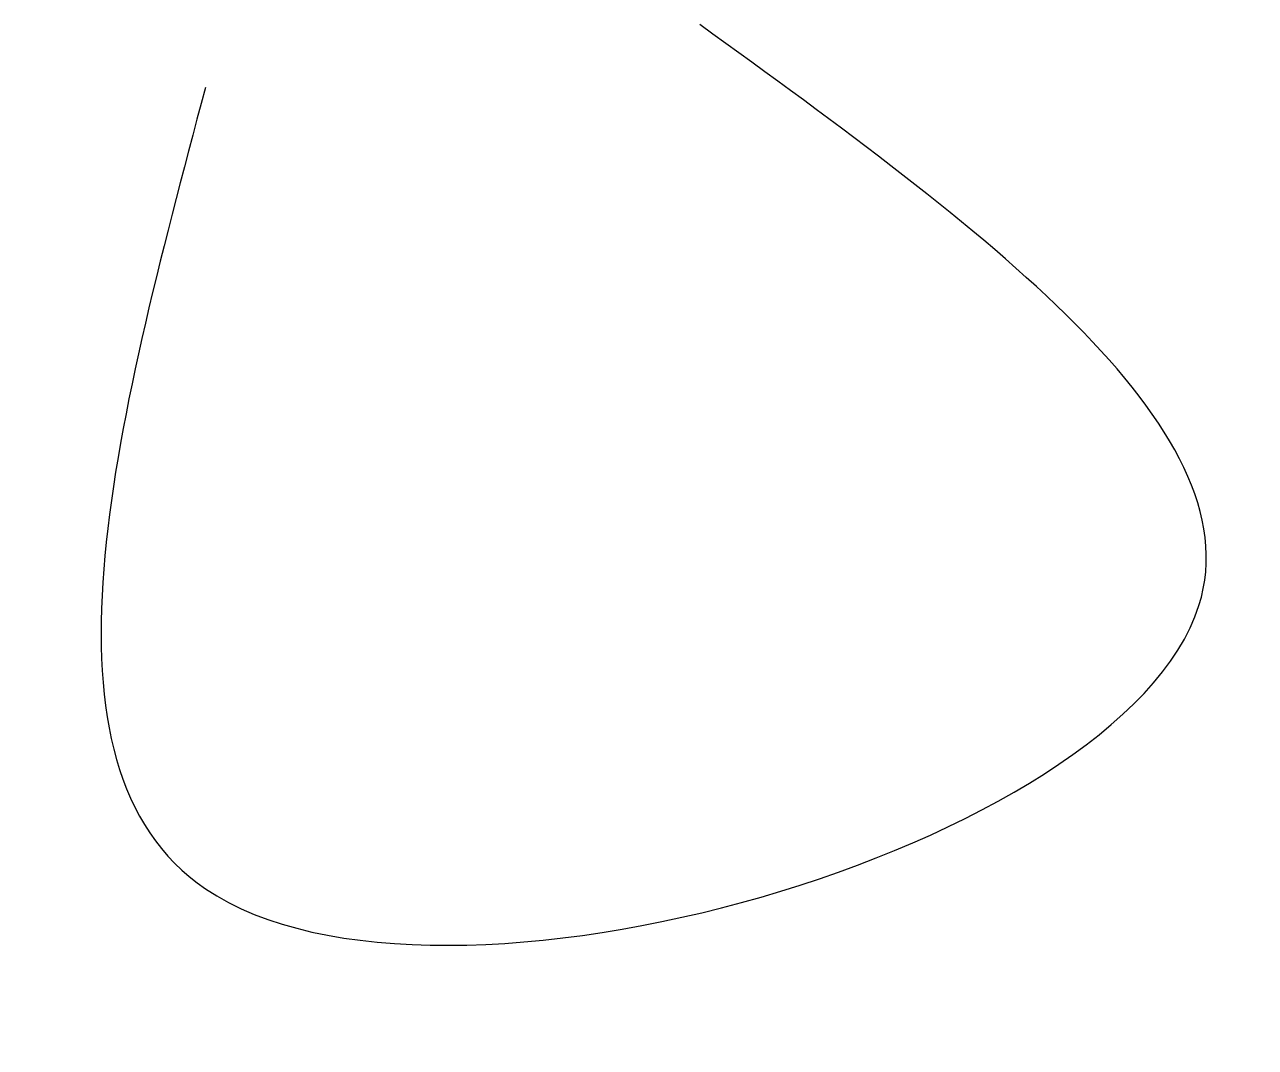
# Model space of a CAD drawing. Header units: millimetres. Extents: x 2109 to 3400, y 1063 to 2136.
import ezdxf

# ---------------------------------------------------------------- set-up
doc = ezdxf.new("R2010")
doc.units = ezdxf.units.MM

msp = doc.modelspace()

# ---------------------------------------------------------------- linework, layer by layer
msp.add_open_spline([(2298.7, 2069.9), (2203.9, 1714.1), (1986.7, 899.6), (3793.4, 1429.6), (3108.9, 1925), (2817.4, 2135.9)], degree=3, knots=[0, 0, 0, 0, 840.540519, 1924.468812, 2727.919998, 2727.919998, 2727.919998, 2727.919998])

doc.saveas('drawing.dxf')
